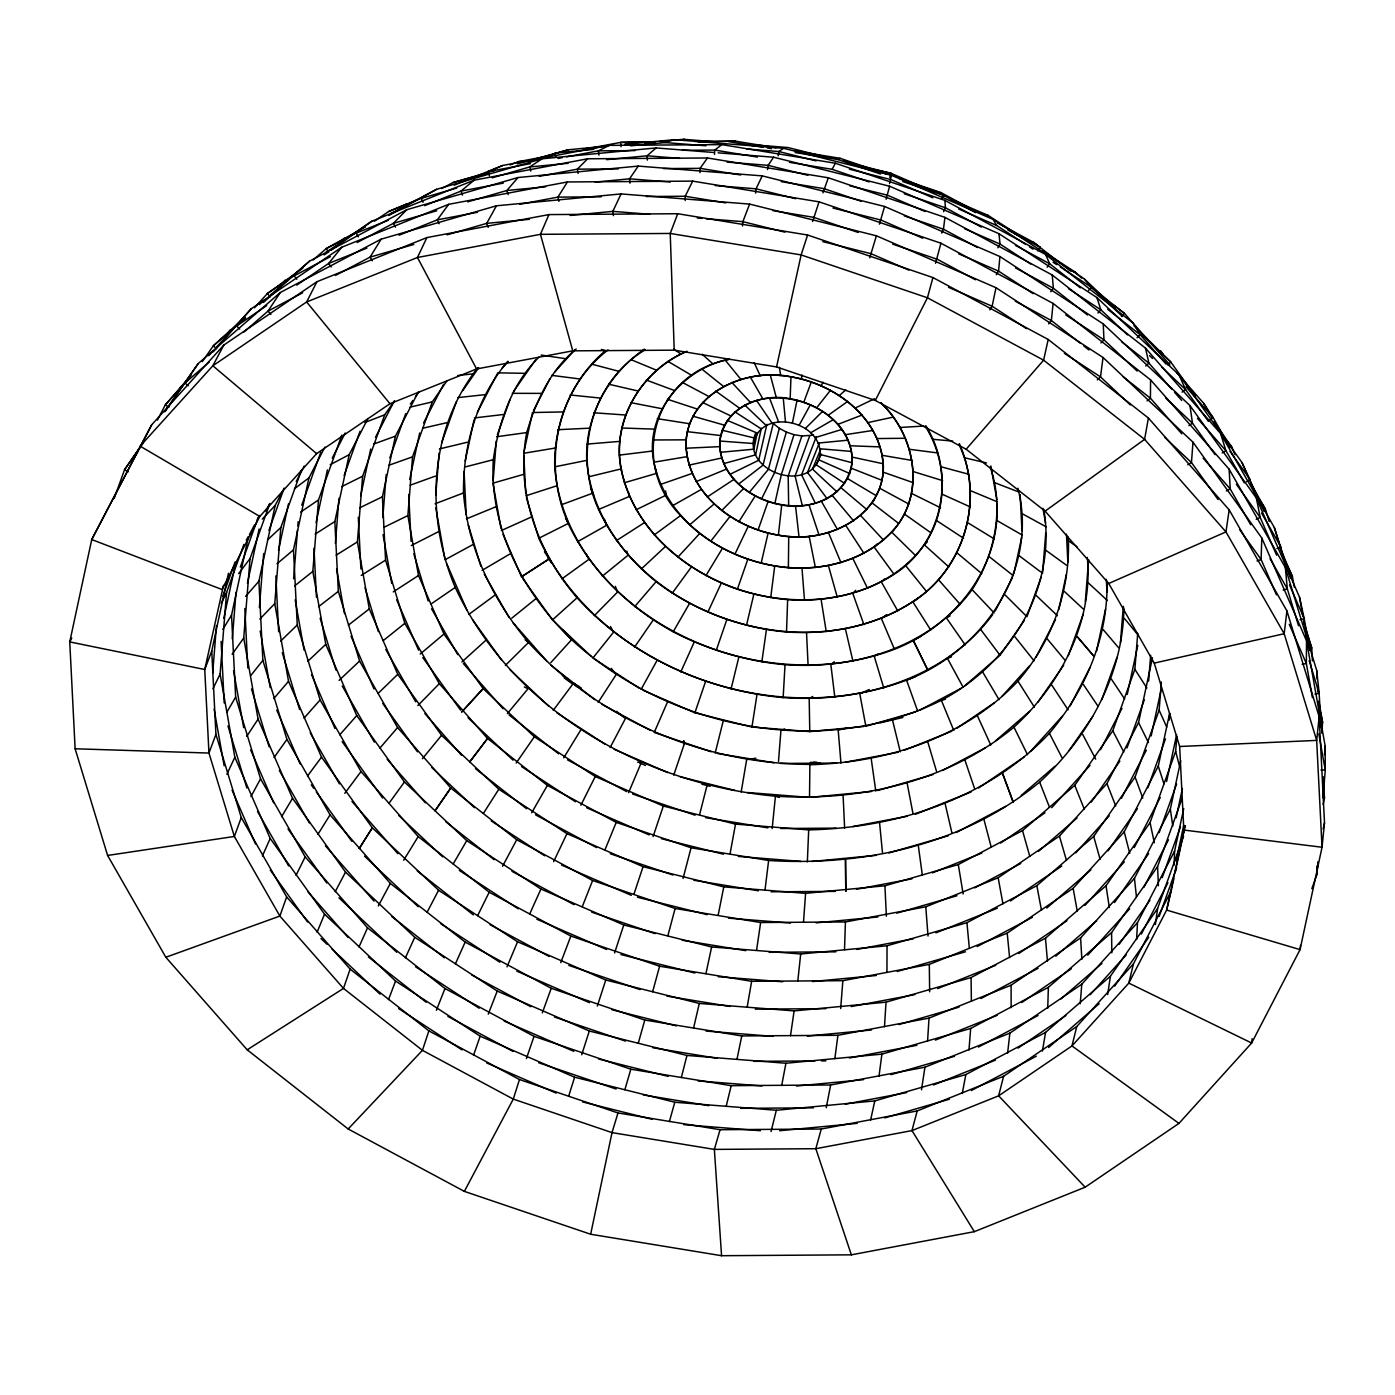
<?xml version="1.0" encoding="UTF-8"?>
<svg xmlns="http://www.w3.org/2000/svg" width="1395" height="1395" viewBox="0 0 1395 1395"><rect width="100%" height="100%" fill="white"/><g stroke="black" fill="none" stroke-linecap="round" stroke-linejoin="round"><path stroke-width="1.5" d="M1311.823 888.667L1316.95 874.438L1316.967 866.033M886.941 972.42L887.046 945.775L966.927 922.67L1036.834 885.668L1093.697 836.425L1135.077 777.05L1159.123 710.177L1161.372 682.015M164.593 411.804L198.177 363.607L280.273 292.531L381.166 239.138L496.428 205.797L621.071 193.922L749.603 204.089L876.409 235.807L995.978 287.701L1103.044 357.504L1192.969 442.18L1261.795 537.999L1306.522 640.811L1306.365 663.532L1312.399 697.622M216.068 347.634L251.152 308.853L341.705 247.246L448.667 204.333L567.399 181.96L692.67 181.123L819.039 201.839L940.945 243.218L1053.103 303.43L1150.579 379.876L1150.422 398.203L1181.774 433.845M880.663 402.632C912.714 432.903 925.147 485.722 898.711 523.456C873.688 557.651 829.223 570.642 788.384 567.73L788.716 536.412C738.687 532.75 684.247 494.266 686.166 439.844C690.176 394.75 739.594 371.105 780.642 375.586C830.653 379.248 885.11 417.733 883.192 472.155C879.181 517.249 829.746 540.894 788.716 536.412M809.519 797.417L809.885 764.617C886.4 763.013 964.346 737.659 1017.949 681.126C1051.568 642.136 1069.756 592.265 1068.43 540.737L1067.698 536.587M700.028 172.666L700.098 168.342L707.474 157.984L828.334 177.793L944.956 217.376L1052.214 274.989L1145.469 348.105L1220.608 433.531L1274.35 527.554L1290.41 577.948M1047.732 1008.323L1048.377 987.329L1111.588 932.592L1157.571 866.609L1182.123 798.306M844.516 949.646L845.422 921.956L925.774 906.802L998.157 877.751L1059.433 836.076L1106.932 783.572L1138.547 722.558L1152.462 657.777M1261.795 537.999L1261.115 559.517L1276.477 594.828M959.376 443.627C981.679 493.795 968.601 555.768 926.542 591.497C887.656 623.6 836.093 635.178 786.518 632.005L787.652 599.623C713.734 593.311 637.166 545.044 620.984 468.947C611.899 420.279 641.491 370.442 686.392 351.47M790.163 398.761C759.194 392.03 718.198 410.88 719.768 446.644C722.453 478.171 752.306 500.09 781.723 504.99C812.692 511.703 853.688 492.853 852.118 457.089C849.433 425.58 819.58 403.643 790.163 398.761L790.965 376.842C744.825 366.833 683.724 394.907 686.044 448.214C690.054 495.19 734.537 527.868 778.375 535.157C824.532 545.166 885.633 517.092 883.297 463.785C879.303 416.809 834.82 384.131 790.965 376.842M1174.084 865.196L1174.607 851.02L1183.727 808.594M807.356 861.901L808.681 829.885C897.194 828.037 987.381 798.707 1049.406 733.299C1085.083 690.717 1108.293 637.55 1106.985 581.349M714.554 154.427L714.728 150.067L721.86 144.627L835.361 163.232L944.886 200.392L1045.622 254.5L1133.193 323.169L1140.203 334.748L1165.976 364.043M1136.594 939.445L1137.5 922.618L1174.607 851.02M992.699 614.532C944.956 679.051 860.453 702.975 783.153 697.605L785.036 664.7C693.594 656.574 603.058 603.826 565.516 517.667M884.482 1026.703L886.034 1002.168L971.059 977.564L1045.465 938.19L1106.008 885.755L1150.055 822.562L1175.654 751.364L1176.839 736.56M927.57 1041.211L929.018 1018.123L1011.113 985.184L1080.602 937.911L1134.449 878.379L1170.318 809.187L1180.728 760.728M803.503 922.025L805.595 893.341L884.918 885.79L958.295 864.551L1022.518 830.583L1074.76 785.333L1112.774 730.788L1134.867 669.356L1137.727 633.347M1192.969 442.18L1191.469 462.547L1218.062 499.567M212.703 673.053L216.469 625.553M1183.57 836.285L1157.588 908.529L1110.42 976.221L1045.57 1032.387L965.863 1074.551L874.787 1100.899L776.335 1110.263L674.796 1102.242L574.618 1077.202L480.159 1036.189L395.57 981.051L324.547 914.161L270.177 838.447L234.848 757.241L220.096 674.064L226.565 592.561L243.881 544.399M232.302 638.927L236.017 592.247M1048.377 987.329L970.676 1028.446L881.902 1054.132L785.926 1063.252L686.95 1055.44L589.3 1031.01L497.23 991.06L414.768 937.3L345.524 872.102L292.531 798.306L258.092 719.14L243.724 638.056L250.036 558.61L269.531 504.38M259.365 607.627L263.672 553.519M886.034 1002.168L794.104 1010.904L699.296 1003.423L605.761 980.022L517.58 941.747L438.605 890.254L372.291 827.81L321.513 757.136L288.538 681.301L274.763 603.651L280.813 527.554L301.285 470.603M293.613 578.768L297.484 530.187M297.815 525.967L298.146 521.73M887.046 945.775L800.695 953.988L711.642 946.961L623.774 924.972L540.929 889.016L466.75 840.644L404.445 781.985L356.754 715.583L325.767 644.35L312.829 571.409L318.513 499.933L341.845 435.083M335.375 543.387L338.95 498.294M805.595 893.341L723.778 886.871L643.06 866.679L566.963 833.652L498.8 789.221L441.57 735.322L397.767 674.326L369.291 608.9L357.416 541.888L362.63 476.218L384.724 414.768L394.541 400.696M382.805 517.545L386.223 474.562M808.681 829.885L735.514 824.114L663.322 806.048L595.264 776.509L534.32 736.769L483.141 688.572L443.959 634.028L418.5 575.507L407.881 515.575L412.536 456.845L432.293 401.899L446.871 381.009M435.746 495.347L439.111 453.148M820.382 764.268C711.659 766.831 602.221 723.151 528.531 642.485C492.836 600.024 467.9 548.741 463.489 492.958C463.035 445.493 476.602 397.802 507.85 361.34M493.132 481.048L496.306 440.959M916.271 676.261C801.41 724.668 660.341 689.078 577.077 597.792C538.261 552.699 515.139 492.243 526.735 432.572C535.924 401.307 550.397 369.954 576.17 349.012M997.059 503.839C1000.075 569.038 953.378 626.25 894.439 649.268C822.492 676.47 740.71 666.845 673.192 631.795C611.899 598.228 560.023 538.871 554.722 466.837C553.71 422.441 572.246 377.086 608.063 349.918M918.015 598.176C839.86 652.912 729.393 637.759 656.103 581.663C618.892 551.688 590.329 508.948 586.754 460.367C584.923 416.024 608.22 374.017 644.42 349.099M925.984 425.928C956.133 474.596 943.072 543.196 894.09 574.322C847.881 604.227 788.663 605.936 737.38 589.231C678.807 569.055 624.454 519.829 619.415 455.101C617.34 410.479 646.251 368.524 686.915 351.366M894.457 529.036C838.325 590.521 732.828 574.077 680.603 515.54C627.959 461.919 655.127 372.674 729.48 359.335M778.497 761.408L780.921 730.561L784.705 729.01M840.679 1008.568L842.859 980.685L929.314 964.398L1007.207 933.133L1073.139 888.284L1124.23 831.804L1158.268 766.134L1169.638 713.229M915.661 555.646L891.736 532.21C926.001 495.469 916.062 435.519 881.047 402.998M930.744 630.052L912.923 601.942C963.457 569.038 985.602 499.445 958.993 444.604M968.984 1049.982L970.676 1028.446M917.736 711.276L906.558 680.185C982.411 650.977 1038.926 570.66 1017.914 488.215M1042.553 573.275L1045.727 533.186M1085.293 601.838L1088.641 559.639M1120.429 642.851L1123.324 606.319M1148.626 681.091L1150.683 655.319M1169.219 720.204L1169.725 713.856M1183.954 832.309L1184.477 825.823M1321.745 733.107L1322.6 722.314L1318.85 701.162M1324.5 754.695L1325.18 746.098L1306.522 640.811M1316.95 874.438L1317.961 861.657M1323.053 797.748L1325.25 770.057L1325.18 746.098M1080.218 1003.737L1081.788 984.225L1137.5 922.618M270.665 294.798L309.463 261.214L406.782 209.703L517.998 177.531L638.247 166.092L762.245 175.892L884.587 206.477L999.936 256.558L998.558 271.118L996.292 274.763M742.436 225.973L742.872 221.648L749.603 204.089M772.167 828.56L775.428 796.179C859.861 801.584 947.711 781.88 1013.956 727.161C1060.566 684.3 1093.471 621.926 1087.298 557.425M1053.103 303.43L1051.377 320.536L1048.656 323.902M590.66 1234.244L464.361 1191.382L348.175 1128.991L247.194 1049.807L165.831 957.266L107.607 855.449L75.121 748.766L69.75 641.909L91.739 539.551L151.706 424.777L223.845 345.036L316.927 281.72L426.887 237.586L548.915 214.586L677.708 213.731L807.6 235.023L932.924 277.553L1048.203 339.473L1148.416 418.047L1229.169 509.872L1286.922 610.923L1319.182 716.768L1324.5 822.806L1322.041 847.253L1300.053 949.611L1251.646 1043.024L1178.949 1123.393L1085.153 1187.197L974.338 1231.663L851.351 1254.837L721.564 1255.709L590.66 1234.244L612.021 1132.618L617.985 1112.966L720.064 1129.706L821.271 1129.026L917.178 1110.943L1003.598 1076.26L1076.766 1026.511L1133.455 963.84L1171.19 890.986L1173.91 878.379M1300.489 945.409L1300.053 949.611L1166.638 910.081L1128.799 983.109L1071.97 1045.936L998.628 1095.825L911.981 1130.595L815.831 1148.713L714.362 1149.393L612.021 1132.618L513.273 1099.103L422.441 1050.33L343.484 988.41L279.872 916.062L234.36 836.459L208.954 753.056L204.751 669.513L223.496 585.412M797.818 980.912L800.695 953.988M1319.182 716.768L1316.671 740.396L1322.041 847.253L1183.832 830.042L1179.647 746.499L1154.24 663.113L1108.729 583.494L1045.099 511.145L966.142 449.242L875.31 400.452L776.562 366.937L674.221 350.162L572.77 350.842L476.602 368.96L389.972 403.73L316.63 453.619L259.801 516.446L221.944 589.475L91.739 539.551L151.706 424.777M778.375 535.157L781.723 504.99M1007.591 1053.33L1009.875 1033.137L1081.788 984.225M755.567 193.068L756.055 188.813L762.245 175.892M1252.135 1038.7L1251.646 1043.024L1128.799 983.109L1133.455 963.84M624.559 144.417L674.308 139.674L783.606 148.306L891.44 175.282L889.539 183.634M1286.922 610.923L1284.185 633.714L1316.671 740.396L1179.647 746.499M765.035 889.766L768.628 860.488C865.092 866.452 963.84 844.498 1039.641 782.089C1088.292 737.257 1123.097 674.988 1123.899 607.906M770.72 597.583L774.713 566.074M944.956 217.376L943.456 229.198L941.625 233.087M767.546 169.597L768.104 165.342L773.632 157.216L889.609 186.232L998.959 233.697L1096.888 297.536L1179.124 374.976L1242.056 462.617L1264.062 511.337M834.838 1058.683L837.907 1035.299L929.018 1018.123M1103.044 357.504L1100.498 376.877L1097.342 379.876M878.989 1076.208L881.902 1054.132M1155.374 924.501L1157.588 908.529M761.844 661.875L766.43 629.563M790.512 1035.648L794.104 1010.904M1229.169 509.872L1225.961 531.896L1284.185 633.714L1154.24 663.113M778.183 155.787L778.811 151.532L783.606 148.306M756.578 950.239L760.641 922.513L845.422 921.956M921.502 1089.791L924.937 1067.21L1009.875 1033.137M1107.647 994.583L1110.42 976.221M863.697 726.481L809.78 731.608L751.94 727.039L757.014 694.414M741.181 792.011L746.656 759.612L755.863 758.217M1042.414 1051.08L1045.57 1032.387M747.179 1007.05L751.643 981.295L842.859 980.685M1148.416 418.047L1144.597 439.355L1045.099 511.145M730.091 853.653L735.514 824.114M801.236 378.969L801.968 375.046M781.688 1085.467L785.926 1063.252M962.236 1093.506L965.863 1074.551M826.224 1107.752L830.67 1084.979L924.937 1067.21M718.146 915.277L723.778 886.871M755.741 432.903C738.757 471.806 811.995 495.661 820.051 454.421C821.62 420.209 760.223 407.549 753.614 443.523L719.837 441.029C716.908 508.495 839.058 535.157 852.049 462.704C854.978 395.238 732.846 368.576 719.837 441.029M792.412 422.999L797.051 400.173M757.311 432.502L753.893 449.19L720.413 452.311M736.978 1059.346L741.774 1035.944L837.907 1035.299M995.978 287.701L992.141 306.237L989.787 309.847M761.321 428.213L755.619 454.857L723.848 463.576M705.922 973.64L711.642 946.961M71.773 638.108L69.75 641.909L204.751 669.513L211.744 651.029L228.449 573.293M223.81 618.264L235.476 563.998M830.67 1084.979L731.189 1085.659L630.836 1069.198L534.023 1036.346L444.97 988.514L367.548 927.815L305.174 856.879L260.551 778.828L235.65 697.064L231.535 615.16L248.397 536.691L246.252 540.057M247.421 583.284L259.104 528.967M741.774 1035.944L644.786 1020.041L551.234 988.288L465.163 942.078L390.338 883.401L330.057 814.854L286.934 739.42L262.87 660.393L258.895 581.244L275.181 505.408L284.144 488.111L268.904 530.536M278.494 550.397L288.486 503.839M751.643 981.295L659.626 966.212L570.851 936.08L489.192 892.225L418.204 836.564L361.009 771.522L320.1 699.941L297.257 624.96L293.473 549.857L308.94 477.91L324.948 447.01M316.055 522.637L327.389 469.941M760.641 922.513L675.128 908.494L592.631 880.489L516.725 839.738L450.759 788.001L397.592 727.562L359.579 661.038L338.34 591.358L334.835 521.556L349.203 454.665L367.984 418.448M360.625 495.922L370.704 449.05M768.628 860.488L691.066 847.776L616.224 822.37L547.381 785.402L487.535 738.478L439.32 683.655L404.829 623.321L385.578 560.11L382.404 496.794L395.43 436.147L418.186 392.239M409.659 479.549L419.668 432.991M779.212 797.382L775.428 796.179C643.636 784.182 512.383 710.264 455.223 587.417C425.039 516.045 428.84 429.451 478.032 367.513M465.163 461.135L474.021 419.982M945.409 699.226L941.363 700.325C821.045 759.979 669.077 728.661 571.601 639.695C523.142 592.945 489.349 528.356 493.289 459.705C498.817 422.354 511.337 384.166 538.941 357.19M783.153 697.605C682.573 688.433 582.413 632.04 538.784 538.278L568.34 523.421C541.957 465.023 556.117 392.379 605.482 350.616L601.35 349.413M786.518 632.005C709.166 624.96 632.127 581.575 598.577 509.471C572.857 453.828 591.654 381.515 645.153 349.796M788.384 567.73C728.696 562.621 666.88 523.648 653.819 462.216C644.298 413.722 683.009 368.367 729.341 359.16M787.652 599.623C838.221 603.25 893.306 587.155 924.292 544.8C948.164 509.82 947.868 461.571 925.181 426.155M785.036 664.7C854.281 669.635 929.698 647.629 972.106 589.632C995.332 553.885 1004.278 507.815 990.223 466.976M1013.851 573.729L1021.733 537.058M953.762 730.405L941.363 700.325C1010.451 663.863 1056.835 588.69 1043.861 509.594M1058.788 609.598L1066.303 574.618M1096.487 651.325L1105.572 609.005M1127.247 694.396L1137.779 645.397M1151.171 735.95L1161.128 689.566M1166.621 781.427L1176.613 734.886M1176.124 817.766L1182.402 788.506M1176.107 860.837L1183.727 825.352M1175.253 872.084L1185.192 825.857M1323.105 804.496L1324.448 798.219L1323.367 776.841M1323.14 829.153L1324.5 822.806M940.945 243.218L935.539 263.236M776.562 366.937L801.131 254.919L807.6 235.023M870.619 1119.993L874.787 1100.899M1048.203 339.473L1043.617 360.172L966.142 449.242M774.835 503.56L781.252 474.963L793.982 434.665L801.881 435.955L813.424 435.205M812.622 221.526L819.039 201.839M766.901 424.289L758.706 460.263L729.986 474.317M761.129 563.266L768.122 533.047M822.98 192.824L828.334 177.793M693.594 1027.993L699.296 1003.423M889.609 186.232L886.087 199.258M746.447 625.431L753.893 594.096M1184.843 825.857L1166.638 910.081L1171.19 890.986M726.185 1106.357L731.189 1085.659M731.05 689.06L738.827 657.115M771.051 1131.554L776.335 1110.263M1076.766 1026.511L1071.97 1045.936L1178.949 1123.393M715.182 753.108L723.168 721.093M699.645 814.471L707.143 784.984M681.353 1077.533L686.95 1055.44M1003.598 1076.26L998.628 1095.825L1085.153 1187.197M683.062 878.466L691.066 847.776M917.178 1110.943L911.981 1130.595L974.338 1231.663M738.583 484.1L763.03 465.163L773.248 423.539L779.352 428.317L768.383 469.365L749.237 492.452M667.874 935.696L675.128 908.494M932.924 277.553L927.431 297.78L875.31 400.452M652.651 991.706L659.626 966.212M884.587 206.477L879.443 224.142M821.271 1129.026L815.831 1148.713L851.351 1254.837M638.247 1043.321L644.786 1020.041M669.391 1121.545L674.796 1102.242M779.352 428.317L786.361 432.084L774.556 472.678L761.496 499.044M720.064 1129.706L714.362 1149.393L721.564 1255.709M624.855 1089.739L630.836 1069.198M876.409 235.807L869.73 257.813M568.619 1096.348L574.618 1077.202M211.744 651.029L215.929 734.363L241.265 817.54L286.655 896.95L350.128 969.124L428.875 1030.87L519.481 1079.538L513.273 1099.103L464.361 1191.382M581.715 1054.759L589.3 1031.01M597.322 1006.091L605.761 980.022M614.585 952.959L623.774 924.972M428.875 1030.87L422.441 1050.33L348.175 1128.991M633.923 894.212L643.06 866.679M653.087 836.599L663.322 806.048M673.733 775.149L684.265 744.006L683.724 740.902L684.265 744.006M643.078 690.281L694.884 712.775L705.556 681.545M801.881 435.955L788.192 476.096L788.663 505.827M889.766 177.409L891.143 173.346L930.831 190.574M350.128 969.124L343.484 988.41L247.194 1049.807M526.403 1058.596L534.023 1036.346M716.21 650.471L726.83 619.659M473.585 1055.108L480.159 1036.189M737.38 589.231L747.79 559.343M758.043 530.065L768.07 501.572M286.655 896.95L279.872 916.062L165.831 957.266M114.268 498.242L124.521 469.749L144.679 440.367M137.024 453.323L138.471 449.295M222.764 596.31L235.11 561.976M240.306 567.102L257.901 518.173M301.756 505.147L320.78 452.242M344.147 475.503L360.032 431.299M389.798 457.926L405.701 413.687M441.57 443L456.479 401.533M497.352 434.769L510.134 399.232M1026.929 616.712L1041.123 577.234M1068.291 655.685L1083.2 614.236M1101.841 699.575L1117.011 657.341M1126.986 747.947L1144.336 699.732M1147.893 787.739L1165.453 738.897M1159.123 832.658L1176.595 784.06M1162.175 877.682L1180.501 826.712M1159.175 916.375L1176.613 867.899M542.306 1012.892L551.234 988.288M809.71 435.903L795.08 476.044L802.352 505.74M241.265 817.54L234.36 836.459L107.607 855.449M803.816 402.161L811.315 381.934M215.929 734.363L208.954 753.056L75.121 748.766M677.708 213.731L670.228 233.453L674.221 350.162M388.507 999.622L395.57 981.051M560.755 962.672L570.851 936.08M816.354 436.513L801.602 474.823L815.343 503.299M488.267 1014.182L497.23 991.06M436.391 1010.259L444.97 988.514M582.29 906.645L592.631 880.489M819.144 443.436L807.496 472.452L827.043 498.59M605.011 849.747L616.224 822.37M317.118 932.156L324.547 914.161M820.574 449.504L812.465 469.069L836.948 491.86M507.013 966.875L517.58 941.747M821.324 454.072L816.319 464.814L844.62 483.385M628.587 792.656L641.281 762.629L637.567 762.158M548.915 214.586L540.44 234.325L572.77 350.842M667.42 702.173L654.238 732.427L711.119 751.731M262.417 856.007L270.177 838.447M359.003 946.978L367.548 927.815M941.59 199.241L943.334 195.3L940.771 192.493L899.653 178.543M455.45 963.788L465.163 942.078M529.769 913.865L540.929 889.016M680.777 671.989L694.257 641.996M405.422 957.772L414.768 937.3M943.613 211.709L945.426 207.768L944.886 200.392M707.788 612.3L721.337 583.04M226.879 774.312L234.848 757.241M426.887 237.586L417.454 257.5L306.638 301.965L212.842 365.769L140.145 446.138L259.801 516.446M621.071 193.922L612.823 211.377L613.399 215.632M553.641 861.622L566.963 833.652M734.834 554.338L748.243 526.299M212.947 688.799L220.096 674.064M692.67 181.123L685.189 196.259L685.224 200.549M477.665 915.591L489.192 892.225M296.019 875.362L305.174 856.879M221.23 603.303L226.565 592.561M580.861 805.246L595.264 776.509M316.927 281.72L306.638 301.965L389.972 403.73M157.426 420.122L165.342 404.846L191.22 375.115M178.002 392.187L180.984 386.432M249.391 534.756L254.413 525.078M257.412 519.271L259.418 515.4M265.835 511.076L269.793 503.438M296.211 481.502L304.215 466.052M332.272 458.031L345.228 433.025M375.517 437.28L394.035 401.533M423.574 422.964L443.593 384.34M477.369 412.292L497.806 372.849L524.363 373.319M533.431 410.671L549.804 379.074M995.106 611.08L1012.456 577.617M1036.049 657.097L1055.509 619.537M1070.104 705.957L1090.105 667.333M1100.533 749.673L1121.981 708.311M1121.44 798.236L1146.359 750.144M1134.24 847.619L1160.256 797.434M1143.795 887.499L1168.487 839.825M1141.302 934.127L1167.946 882.704M427.079 912.313L438.605 890.254M335.236 891.667L345.524 872.102M610.156 747.546L625.448 718.477L616.45 711.345M223.845 345.036L212.842 365.769L316.63 453.619M789.448 162.326L832.135 169.318L835.361 163.232M378.307 905.965L390.338 883.401M502.549 866.278L516.725 839.738M250.96 796.545L260.551 778.828M799.126 425.266L810.39 404.707M641.09 689.426L657.028 660.48M496.428 205.797L486.715 223.374L447.15 234.813M531.687 812.762L547.381 785.402M673.192 631.795L689.514 603.46M227.001 711.956L235.65 697.064M453.201 863.941L466.75 840.644M821.097 385.7L823.12 382.23M281.598 816.703L292.531 798.306M997.861 247.769L1000.058 244.073L998.959 233.697M705.957 575.594L722.418 548.322M222.851 629.337L231.535 615.16M563.737 757.816L580.686 730.091M403.661 860.244L418.204 836.564M381.166 239.138L370.076 257.116L335.41 275.46M317.938 834.315L330.057 814.854M567.399 181.96L557.913 197.113L558.872 201.333M738.862 521.747L755.201 495.992M483.402 813.39L498.8 789.221M598.193 702.33L616.154 674.639L611.306 668.362M246.688 736.455L258.092 719.14M280.273 292.531L267.997 311.137L243.567 332.289M1037.81 250.908L1040.217 247.333L1033.451 242.259L997.512 222.956M198.177 363.607L165.203 411.368M638.247 166.092L629.546 178.822L629.982 183.163M634.533 647.158L653.244 619.973M516.167 763.065L534.32 736.769M874.491 499.515L872.102 502.95L898.711 523.456M143.022 443.209L124.521 469.749L128.357 471.772M202.292 361.654L213.313 345.838L244.805 317.188M225.362 336.823L230.262 329.795M410.357 404.079L412.85 400.505M415.344 396.93L419.075 391.577M462.791 390.583L478.659 367.792M513.482 391.559L535.471 360.015M964.73 685.852L1000.058 655.266L1024.488 620.217M1038.072 701.912L1063.722 665.119M1069.093 750.458L1092.721 716.542M1091.274 802.125L1119.854 761.112M1108.031 850.828L1137.378 808.716M1114.518 902.548L1148.66 853.566M1119.208 944.275L1149.916 900.228M1114.64 986.143L1148.73 937.231M274.048 757.52L286.934 739.42M232.111 654.272L243.724 638.056M1047.139 267.212L1049.633 263.725L1045.622 254.5M388.909 803.398L404.445 781.985M672.216 593.206L691.379 566.963M448.667 204.333L437.298 219.852L399.057 235.197M307.493 776.073L321.513 757.136M344.792 793.319L361.009 771.522M553.205 710.421L572.77 684.143L564.295 677.97M1050.749 291.695L1053.382 288.242L1052.214 274.989M238.632 573.607L250.036 558.61M710.665 541.347L729.969 516.481M816.685 407.758L830.496 390.251M250.978 675.302L262.87 660.393M341.705 247.246L328.627 263.463L296.769 285.121M422.406 758.723L441.57 735.322M507.361 713.612L528.025 688.781L524.311 686.95M1088.536 290.509L1091.309 287.196L1084.159 278.773L993.1 219.416L891.44 175.282M877.054 544.033L874.316 547.293L894.09 574.322M251.152 308.853L213.348 351.767M273.769 698.581L288.538 681.301M517.998 177.531L506.873 190.487L467.691 201.839M634.655 606.668L656.103 581.663M379.981 747.999L397.592 727.562M245.607 596.397L258.895 581.244M304.023 718.146L320.1 699.941M339.787 734.764L356.754 715.583M1097.952 313.021L1100.864 309.795L1096.888 297.536M208.762 355.725L213.139 350.877M188.621 379.109L165.342 404.846L168.882 407.305M254.465 307.789L267.352 293.543L302.837 268.136M280.779 284.998L285.155 280.151M502.2 368.001L508.042 361.549M554.617 372.151L574.88 349.761M1001.959 696.384L1029.719 665.694M1030.417 751.486L1062.293 716.228M1051.708 807.688L1090.001 765.367M1075.789 852.816L1109.199 815.883M1084.961 905.407L1124.405 861.814M1087.751 955.139L1129.654 908.825M1090.158 994.74L1126.253 954.825M550.851 662.59L571.601 639.695L562.987 630.209M677.796 557.25L699.697 533.5M262.33 519.079L275.181 505.408M855.728 590.312L852.798 593.433L863.906 624.629M1121.44 316.508L1124.44 313.387L1169.882 364.897M259.819 619.084L274.763 603.651M1100.969 342.926L1103.968 339.822L1103.236 323.902L999.936 256.558M417.855 705.556L439.32 683.655M406.782 209.703L393.407 223.322L357.137 242.521M594.34 615.631L617.601 592.021L615.317 586.318M707.474 157.984L587.644 158.786L577.321 169.161L539.237 176.345M721.686 510.553L743.674 488.477M805.281 428.579L822.649 411.298M505.391 665.398L528.531 642.485L525.148 639.817M280.691 641.037L297.257 624.96M378.08 693.42L397.767 674.326M884.465 578.977L881.378 581.959L897.822 611.027M1137.082 337.747L1140.203 334.748L1107.735 309.289M309.463 261.214L263.411 302.453M927.448 541.801L924.292 544.8L948.792 566.893M339.072 680.394L359.579 661.038M307.824 661.282L325.767 644.35M908.72 562.551L905.564 565.516L926.542 591.497M641.316 568.968L665.345 546.544M267.491 539.935L280.813 527.554M461.919 661.945L485.582 640.532M591.358 656.539L552.455 619.921L577.077 597.792L574.74 594.218M839.389 395.517L845.788 389.85M1145.679 366.031L1148.922 363.153L1145.469 348.105M713.787 152.491L656.086 147.94L647.088 155.787L606.563 159.64M259.348 304.598L264.196 300.396M245.625 317.851L213.313 345.838L216.521 348.698M313.09 260.011L326.238 248.606L365.542 226.914M339.508 242.346L344.408 238.109M209.355 361.898L184.925 383.05L188.36 385.683M995.611 740.78L1029.562 711.38M1021.262 795.412L1054.864 766.308M1038.421 851.438L1077.01 818.011M1046.773 908.058L1090.89 869.852M1055.788 956.168L1096.592 920.84M1060.845 999.012L1101.963 963.404M1048.587 1047.505L1099.173 1003.685M689.636 524.869L714.083 504.014M276.96 563.807L293.473 549.857M420.244 654.011L443.959 634.028M1167.476 364.845L1170.806 362.055L1134.083 325.802M587.644 158.786L474.091 180.182L460.96 191.098L424.655 205.658M602.291 576.205L628.029 555.245L626.843 551.06M511.791 618.177L535.68 598.873M383.189 640.654L404.829 623.321M1147.074 400.888L1150.422 398.203L1123.097 376.772M294.607 585.9L312.829 571.409M348.384 625.152L369.291 608.9M886.488 614.672L881.431 618.613L894.439 649.268M318.635 606.633L338.34 591.358M1182.071 392.134L1185.523 389.501L1179.124 374.976M474.091 180.182L371.767 221.247L331.26 250.071M294.432 488.738L308.94 477.91M468.79 614.445L494.667 595.334M654.168 534.982L680.603 515.54M834.332 661.823L830.827 664.386L834.82 697.256M561.958 578.803L588.882 559.36L586.179 553.675M828.211 415.274L847.672 401.446M431.142 603.93L455.223 587.417M1188.889 425.615L1192.463 423.173L1189.97 405.579L1103.236 323.902M325.82 252.495L371.767 221.247M295.757 274.222L267.352 293.543L270.229 296.786M324.163 254.901L327.703 252.495M374.296 221.264L388.63 211.517L406.608 204.036L401.307 207.646M266.707 305.575L236.627 326.029L239.731 329.08M957.249 728.033L993.798 703.167M978.645 787.931L1024.017 757.067M1000.599 843.051L1044.96 812.866M1010.399 900.996L1061.752 866.068M1018.734 953.57L1066.948 920.77M1021.768 1002.499L1071.343 968.758M1018.001 1048.116L1065.867 1015.56M300.605 512.07L318.513 499.933M1209.639 420.139L1213.197 417.75L1203.745 403.399L1176.927 372.918M656.086 147.94L542.097 158.786L529.769 166.947L492.191 177.828M707.265 496.969L733.997 479.357M393.233 591.899L418.5 575.507M503.037 534.39L521.486 576.798L549.142 558.889L544.416 551.775M521.486 576.798L549.142 558.889M616.398 540.632L644.368 522.689M315.13 534.145L334.835 521.556M361.235 575.403L385.578 560.11M336.125 555.175L357.416 541.888M795.185 152.543L837.994 159.553L840.034 158.298L887.325 174.358M1187.755 464.797L1191.469 462.547L1164.808 437.437M877.786 654.063L874.229 656.208L883.767 688.014M1222.177 452.922L1225.926 450.707L1220.608 433.531M482.112 570.346L509.995 553.937M542.097 158.786L436.67 189.284L388.926 215.44M950.152 615.84L946.455 618.002L965.218 644.926M810.635 432.781L833.321 419.651M812.762 696.471L809.187 698.546L809.78 731.608M913.341 640.514L927.884 670.332L913.341 640.514L920.717 636.312M577.53 541.713L606.546 525.322L604.506 519.254M672.704 505.618L701.284 489.453M445.005 559.761L472.661 544.747M390.53 213.697L436.67 189.284M358.532 231.518L326.238 248.606L328.714 252.164M441.657 188.569L453.061 182.536L494.65 170.504M330.388 256.663L294.101 275.861L296.821 279.244M302.663 292.776L267.997 311.137L270.892 314.293M330.197 464.727L349.203 454.665M919.619 710.264L961.225 688.241M942.846 770.319L985.009 748.016M956.116 832.571L1005.655 806.362M974.687 887.865L1020.774 863.488M977.163 946.542L1032.352 917.335M980.947 998.524L1038.107 968.269M978.436 1047.052L1038.054 1015.508M971.373 1090.541L1036.328 1056.189M1226.362 490.935L1230.233 488.947L1229.134 469.208L1150.579 379.876M1246.485 481.693L1250.321 479.723L1229.989 451.422M411.281 545.55L438.274 531.791M721.86 144.627L609.336 145.376L598.333 150.852L566.51 156.85M341.705 486.611L362.63 476.218M383.799 527.38L407.881 515.575M636.068 509.803L666.008 495.19L665.659 490.97M359.77 507.78L382.404 496.794M855.274 407.985L874.508 398.743M501.363 530.536L530.989 517.179M1108.729 583.494L1225.961 531.896L1144.597 439.355L1043.617 360.172L927.431 297.78L801.131 254.919L670.228 233.453L540.44 234.325L417.454 257.5L476.602 368.96M1256.215 519.236L1260.208 517.493L1256.372 498.032L1189.97 405.579M869.294 689.566L859.773 693.733L865.859 726.272L915.643 711.868M951.512 656.818L947.501 658.527L963.125 687.247M598.577 509.471L629.372 496.446L628.465 492.278M489.401 175.77L488.023 171.637L502.688 165.482L609.336 145.376M696.21 481.589L726.586 469.051M466.436 518.87L495.661 506.856M388.63 211.517L424.621 196.8M454.229 185.204L502.688 165.482M510.012 164.941L518.051 161.715L552.228 155.281M388.368 220.218L356.109 233.174L358.375 236.836M366.868 248.118L328.627 263.463L331.138 266.986M904.256 750.266L951.791 731.207M915.277 814.331L971.164 791.907M932.435 872.869L981.853 853.042M935.958 932.854L997.373 908.197M937.667 988.584L995.768 965.27M935.417 1040.095L997.181 1015.316M933.482 1084.979L995.385 1060.148M364.915 422.493L384.724 414.768M837.889 424.376L862.093 415.03M435.083 503.787L463.489 492.958M865.022 167.487L891.143 173.346L851.159 163.337M1276.948 548.566L1280.994 547.049L1261.568 513.046M561.435 504.728L592.579 493.237L590.503 487.273M1257.017 560.999L1261.115 559.517L1239.58 529.542M373.598 444.081L395.43 436.147M410.235 485.198L435.484 476.061M388.874 465.267L412.536 456.845M660.585 484.414L692.129 473.446M525.845 495.818L556.884 485.774M630.592 145.847L665.171 142.569L674.308 139.674M814.959 437.699L841.9 429.416M1283.191 590.05L1287.306 588.812L1285.336 567.503L1229.134 469.208M624.315 482.775L656.522 473.376L656.068 469.226M517.528 163.878L568.323 149.771L607.261 146.056M486.994 173.294L453.061 182.536M530.78 160.634L568.323 149.771M456.706 188.081L421.238 198.352L423.051 202.24M436.74 210.784L393.407 223.322L395.483 227.123M413.809 244.456L370.076 257.116L372.343 260.76M877.839 790.512L933.011 774.556M888.807 852.955L948.216 835.779M896.758 913.167L956.935 895.764M897.264 971.478L965.427 951.774M898.868 1024.558L958.993 1007.155M891.004 1074.656L954.476 1056.294M884.744 1117.901L949.332 1099.225M523.404 474.439L492.958 483.158L500.997 528.478M465.947 466.767L493.289 459.705M846.067 728.155L838.186 730.178L840.958 763.048M588.638 476.811L620.984 468.947M1300 619.711L1304.22 618.683L1299.53 597.217L1256.372 498.032M439.442 448.928L467.517 442.198M880.14 722.872L902.896 717.466M409.921 407.166L432.293 401.899M422.598 428.282L446.941 422.668M868.074 422.545L893.358 417.07M689.043 465.11L721.773 457.978M554.722 466.837L586.754 460.367M588.55 148.428L620.601 142.395L655.842 141.715M625.71 143.092L632.109 141.889M488.023 171.637L530.449 163.651M558.017 158.455L562.272 157.652M503.264 183.129L460.96 191.098L462.53 195.108M477.508 212.267L437.298 219.852L439.094 223.758M519.829 204.298L557.913 197.113L601.053 196.834M845.196 762.245L898.188 752.254M852.938 826.503L907.046 816.302M856.443 889.295L911.894 878.85M856.983 949.42L913.394 938.783M851.264 1006.562L914.824 994.6M849.346 1058.02L916.881 1045.291M845.283 1104.16L906.68 1092.581M1302.093 664.247L1306.365 663.532L1289.276 624.28M554.983 448.074L523.7 453.288L532.471 412.536L562.743 411.943M653.819 462.216L687.003 456.653L686.985 452.433M845.3 434.699L873.13 430.41M496.655 436.74L526.735 432.572M619.415 455.101L652.546 451.038M474.457 417.925L503.002 414.542M1314.91 693.943L1319.182 693.437L1316.706 670.472L1285.336 567.503M457.839 375.499L472.19 373.947M457.909 397.592L484.588 394.715M818.045 443.087L848.055 440.175M586.423 148.515L597.2 147.504M644.647 142.987L655.441 141.959M659.748 141.54L668.379 140.721M674.849 140.11L683.463 139.291L713.333 141.645M593.869 149.352L554.966 153.049L555.89 157.286M568.166 163.302L529.769 166.947L530.867 171.132M545.619 186.808L506.873 190.487L508.164 194.602M595.124 182.1L629.546 178.822L670.297 182.048M529.455 219.294L486.715 223.374L488.198 227.385M570.067 215.44L612.823 211.377L649.669 214.272M811.663 797.208L871.526 791.506M811.663 861.5L876.217 855.344M816.127 922.862L877.856 916.986M812.5 981.557L876.304 975.489M807.321 1036.084L871.509 1029.981M796.458 1086.042L863.557 1079.643M779.683 1130.735L857.227 1123.359M518.051 161.715L522.044 161.384M526.037 161.053L530.03 160.704M586.981 444.098L619.607 441.395M698.529 141.871L735.636 141.191L776.108 147.818M900.054 427.48L923.821 426.05M557.669 429.712L589.318 428.178M686.044 448.214L719.768 446.644M877.228 438.553L905.477 438.274M694.658 141.453L735.636 141.191M655.249 142.168L620.601 142.395L621.071 146.684M634.969 150.608L598.333 150.852L598.943 155.124M682.399 150.294L714.728 150.067L757.433 157.077M618.247 168.9L577.321 169.161L578.105 173.416M663.479 168.586L700.098 168.342L740.675 174.985M646.356 196.521L685.189 196.259L725.853 202.92M810.321 762.402L816.72 762.367M780.503 763.449L836.634 763.082M780.694 828.508L836.093 828.124M771.173 891.806L835.117 891.388M769.168 952.297L835.849 951.843M755.34 1009.143L825.753 1008.672M753.98 1061.351L814.959 1060.932M821.498 1060.897L825.857 1060.863M740.658 1108.327L813.39 1107.839M652.703 439.966L686.166 439.844M512.261 393.32L540.824 393.39M1320.925 770.04L1325.25 770.057L1318.833 733.84M621.56 427.986L654.29 429.137M850.113 445.772L880.315 446.906M593.729 412.763L625.274 414.995M753.875 144.853L788.001 147.539L825.892 157.025M665.171 142.569L705.905 145.777M746.639 149.003L778.811 151.532L816.18 160.896M718.059 152.84L773.632 157.216M679.505 158.35L647.088 155.787L647.385 160.111M727.039 162.099L768.104 165.342L807.897 175.299M715.321 185.605L756.055 188.813L795.586 198.7M697.343 218.038L701.685 218.387M706.01 218.736L742.872 221.648L784.932 232.163M813.616 762.35L820.068 762.856M747.581 792.517L807.391 797.242M738.339 856.443L800.887 861.395M728.452 918.154L790.512 923.054M718.338 976.709L782.612 981.784M706.062 1031.062L772.952 1036.346M697.936 1080.898L762.071 1085.955M683.759 1124.666L760.414 1130.717M819.772 448.754L851.473 451.422M932.68 439.285L952.733 441.064M570.154 394.977L600.146 398.046M687.369 431.665L720.64 435.536M551.74 375.36L579.832 378.969M909.557 449.295L937.736 452.956M541.12 355.062L565.062 358.62M657.289 418.657L689.618 423.749M795.289 150.974L840.034 158.298M814.017 154.95L818.237 155.647M822.457 156.345L826.677 157.025M830.914 157.722L835.134 158.42M728.835 141.662L763.082 147.277M767.372 147.975L771.644 148.69M781.252 181.646L823.957 188.639L861.046 201.229M772.917 210.645L813.564 217.306L858.239 232.477M717.292 753.457L774.138 762.769M705.539 817.644L767.878 827.863M693.803 880.228L758.322 890.795M682.138 940.23L745.68 950.64M666.845 996.082L729.969 1006.44M652.738 1047.715L717.204 1058.299M643.269 1094.918L708.782 1105.66M882.337 455.345L912.243 460.472M630.697 402.614L661.666 408.648M852.118 457.089L883.297 463.785M683.463 139.291L687.125 140.128M608.534 384.166L637.759 390.931M964.747 457.822L986.544 462.966M722.174 430.235L754.782 438.1M798.271 150.799L810.774 153.921M849.398 169.196L890.934 179.589L932.819 197.759M849.799 185.779L887.499 195.213L925.024 211.499M833.042 208.064L880.89 220.026L922.775 238.214M822.806 241.631L871.178 253.733L908.86 270.089M694.884 712.775L751.94 727.039M680.062 776.736L734.851 790.424M701.859 784.217L710.125 786.292M661.369 838.674L723.499 854.211M637.498 897.247L707.195 914.667M620.932 954.546L694.919 973.047M611.899 1009.736L676.453 1025.883M598.594 1058.979L668.188 1076.382M582.709 1101.945L652.04 1119.278M820.051 454.421L852.049 462.704M591.637 364.13L618.787 371.297M941.067 466.784L968.705 474.248M984.469 214.429L988.392 215.545L1022.849 238.022M692.931 416.181L724.389 425.144M913.516 471.649L942.636 480.63M667.368 399.232L697.238 409.049M843.504 160.146L865.929 167.749M906.68 181.594L937.248 191.952L944.903 196.067M837.994 159.553L880.541 173.991M902.809 181.559L943.334 195.3L975.628 212.65M832.135 169.318L869.207 181.908M904.222 193.783L945.426 207.768L981.417 227.106M904.309 215.911L943.456 229.198L977.564 247.525M892.765 244.177L937.44 259.348L975.419 279.75M786.361 432.084L793.982 434.665M632.615 794.017L695.076 815.203M610.278 853.757L672.948 875.031M591.707 912.138L655.057 933.639M568.881 965.427L639.939 989.543M554.478 1017.025L625.518 1041.123M538.644 1062.746L616.102 1089.024M519.481 1079.538L617.985 1112.966M883.192 472.155L913.359 482.705M646.391 380.085L674.326 390.478M995.053 482.827L1018.106 491.737M851.246 468.197L881.989 480.333M630.784 359.561L656.487 370.198M970.571 490.691L997.216 501.781M727.283 420.366L757.345 433.147M954.651 200.915L988.392 215.545M890.062 173.747L919.567 186.564M964.799 206.198L982.499 213.871M958.731 209.023L996.64 225.467L1025.761 244.456M964.52 228.641L1000.058 244.073L1030.661 264.021M958.679 253.803L998.558 271.118L1033.085 293.63M948.513 287.3L992.141 306.237L1026.458 328.61M614.131 749.272L667.769 772.568M639.625 762.908L645.466 765.454M586.702 807.792L649.181 834.908M561.592 865.074L631.29 895.328M536.866 919.235L606.616 949.507M516.83 971.147L589.475 1002.674M504.17 1021.088L573.764 1051.307M486.803 1063.007L556.134 1093.105M1068.692 269.34L1075.475 272.321L1081.7 278.18M818.882 459.862L849.729 473.515M942.445 494.336L970.345 506.96M702.505 402.44L730.806 415.919M911.772 493.534L940.492 507.745M682.486 382.492L708.677 396.407M940.771 192.493L976.709 211.796M1013.851 233.105L1017.687 235.162M1007.922 230.001L1040.217 247.333M1015.525 245.415L1049.633 263.725L1080.393 287.858M1015.473 267.875L1053.382 288.242L1087.507 314.991M1015.298 301.163L1051.377 320.536L1080.41 343.292M601.925 704.336L650.506 730.422M567.538 759.874L626.686 791.628M535.506 814.802L596.572 847.602M511.948 871.317L573.973 904.623M490.081 924.711L549.299 956.517M471.737 974.983L530.867 1006.737M447.882 1016.414L512.994 1051.394M879.722 488.25L908.773 504.014M1022.465 513.848L1046.233 526.857M996.954 520.544L1022.169 535.017M667.961 361.392L691.746 375.394M847.515 478.59L876.426 495.818M968.025 522.881L994.269 538.906M673.628 349.186L680.673 353.755M734.956 411.874L761.199 428.875M1042.815 251.03L1075.475 272.321M1029.405 246.828L1033.05 249.199M1053.068 262.26L1056.712 264.631M1060.357 267.003L1091.309 287.196M1068.465 288.66L1100.864 309.795L1127.526 334.887M1065.797 314.939L1103.968 339.822L1137.152 371.07M1064.385 353.336L1100.498 376.877L1130.299 404.934M639.311 688.258L592.91 658.004L613.573 632.144L610.487 626.547M563.284 676.261L570.45 680.934M574.042 683.271L581.192 687.944M556.762 712.74L604.82 744.076M521.556 766.587L575.455 801.741M491.232 820.923L544.713 855.798M459.286 870.393L518.19 908.79M440.506 923.525L499.828 962.201M415.501 966.735L479.183 1008.254M398.656 1008.568L462.059 1049.912M936.777 520.719L963.614 538.296M904.413 514.023L931.354 533.117M1068.43 540.737L1076.992 546.857M715.67 391.036L739.646 408.282M1045.901 550.31L1066.373 565.149M1019.135 555.716L1040.879 572.02M1113.995 305.418L1124.44 313.387L1090.75 286.969M1033.451 242.259L1070.54 271.118M1121.632 341.758L1148.922 363.153L1171.748 389.1M1083.828 345.977L1088.937 349.988M551.147 665.432L594.828 699.697M562.237 675.023L577.582 687.072M509.07 714.955L558.61 753.806M475.468 768.662L526.578 808.751M445.633 821.638L494.179 859.704M417.262 870.898L473.323 914.876M391.856 916.585L444.395 957.79M368.367 956.9L426.19 1002.255M989.194 556.657L1013.415 575.751M702.016 369.222L723.43 386.363M957.179 553.013L981.784 573.641M841.08 487.814L866.836 509.576M702.278 354.313L713.159 364.06M1088.588 583.145L1107.403 600.53M1064.402 591.48L1083.061 608.83M1084.159 278.773L1115.355 308.155M1089.478 285.504L1122.487 316.543M1141.18 334.155L1170.806 362.055L1188.557 386.764M1149.463 355.551L1152.601 358.498M1162 367.356L1185.523 389.501L1208.384 421.342M1165.592 397.871L1192.463 423.173L1215.045 454.613M510.029 669.757L548.584 706.062M468.04 717.762L513.046 760.153M431.875 767.616L474.422 807.688M398.708 815.412L442.721 856.861M364.531 856.146L418.221 906.715M338.985 897.857L396.773 952.279M320.955 938.539L327.18 944.398M331.836 948.792L380.015 994.164M1036.189 595.491L1057.462 615.77M744.86 405.143L766.186 425.492M1005.045 594.898L1025.465 615.265M972.106 589.632L994.147 612.946M860.68 515.592L883.576 540.179M731.869 382.457L750.51 402.527M1186.012 386.833L1213.197 417.75L1230.25 447.568M1174.59 392.344L1181.722 400.452M1197.416 418.291L1225.926 450.707L1244.288 482.827M1203.153 458.153L1230.233 488.947L1250.687 524.747M938.539 579.762L960.283 604.471M512.994 622.658L546.648 660.934M463.349 663.567L503.089 708.765M424.9 713.577L461.588 755.288M387.13 759.246L425.405 802.788M351.976 801.48L397.924 853.723M325.419 845.823L374.017 901.083M307.999 891.876L348.122 937.492M1226.1 440.332L1231.646 446.784L1235.098 454.683M1103.149 629.581L1118.511 647.646M832.24 495.469L853.67 520.98M1047.314 638.98L1064.821 659.992M1124.422 618.456L1138.233 635.196M725.086 359.962L740.867 379.37M1014.845 636.713L1034.096 660.846M980.824 629.668L1000.058 655.266M1213.912 422.057L1216.44 425.597M1218.968 429.119L1231.646 446.784M1160.623 350.773L1163.099 354.243M1236.371 484.309L1260.208 517.493L1276.599 555.193M522.724 578.524L552.455 619.921M472.574 619.711L501.607 660.131M422.772 657.533L460.577 710.16M382.771 703.516L417.454 751.818M342.176 741.652L382.648 798.01M311.294 784.862L313.823 788.402M316.369 791.924L351.871 841.359M288.015 828.996L326.796 883M270.264 870.079L307.58 922.025M756.543 400.452L772.063 423.138M1083.392 684.526L1097.743 705.835M1111.379 679.121L1124.666 698.982M547.712 557.459L551.269 562.795M1051.865 685.241L1068.099 709.828M845.911 525.636L864.046 553.466M1134.867 669.356L1146.864 687.979M1257.575 496.916L1265.404 509.088L1269.206 521.556M1017.949 681.126L1034.41 707.178M982.76 672.163L999.029 699.627M993.1 219.416L996.64 225.467M750.353 377.121L762.925 398.935M1250.495 482.984L1265.404 509.088M1203.745 403.399L1212.342 418.43M1214.487 422.179L1217.713 427.829M1219.858 431.578L1222.003 435.345M1192.306 390.548L1195.532 396.215M1270.078 558.663L1287.306 588.812L1298.553 625.745M484.274 574.112L509.123 617.584M431.526 608.778L457.734 654.621M385.787 649.477L415.71 701.824M342.281 685.991L374.348 742.105M310.248 732.881L339.403 783.868M279.314 770.424L309.341 822.945M257.534 811.471L288.66 865.929M821.376 501.206L837.488 529.542M1082.712 734.467L1095.668 759.089M1112.774 730.788L1123.812 752.044M1049.406 733.299L1061.909 757.52M1138.547 722.558L1148.451 742.558M1013.956 727.161L1027.505 754.695M852.903 558.628L867.568 588.359M566.056 518.277L567.974 522.183M1283.818 558.436L1292.415 576.519L1294.298 587.051M754.154 362.63L760.223 375.726M977.564 716.106L990.764 744.982M1159.123 710.177L1166.691 727.022M1279.529 546.892L1292.415 576.519M1242.056 462.617L1258.255 499.828M1289.555 584.958L1304.22 618.683L1309.853 650.401M446.714 563.667L467.098 610.539M396.616 599.676L418.57 650.14M351.034 636.19L374.017 689.008M311.521 674.639L334.922 728.399M276.768 710.107L300.152 763.867M250.664 749.952L273.682 802.857M232.076 790.163L255.494 843.992M828.473 532.628L840.993 562.726M1074.76 785.333L1084.264 809.065M1106.932 783.572L1115.669 805.822M1039.641 782.089L1049.528 807.321M769.534 398.011L778.584 421.9M1135.077 777.05L1142.784 798.045M590.748 486.907L593.59 495.103M965.044 760.432L974.477 788.314M1305.022 628.046L1311.753 647.977L1312.399 660.881M808.978 504.798L818.987 534.895M1158.268 766.134L1163.988 783.85M1303.593 621.211L1311.753 647.977M1274.35 527.554L1283.104 556.291M1284.342 560.389L1286.225 566.544M1309.19 660.602L1319.182 693.437L1320.908 727.649M526.456 497.841L538.784 538.278M468.319 525.043L480.856 566.213M413.792 553.763L428.178 601.001M365.037 587.888L378.341 631.586M320.135 618.264L335.916 670.036M282.278 652.651L299.594 709.497M251.484 688.938L269.113 746.778M227.978 725.993L246.863 787.983M927.919 742.367L936.498 771.295M1059.433 836.076L1066.477 860.436M1022.518 830.583L1029.806 856.408M828.438 565.707L837.262 597.13M1093.697 836.425L1100.114 859.285M770.354 375.22L776.335 397.662M984.05 819.894L991.182 846.992M1175.654 751.364L1179.368 765.733M1124.23 831.804L1129.741 853.391M892.469 719.942L900.298 751.87M845.44 629.023L852.955 661.265M945.235 804.148L951.843 832.553M620.566 466.104L621.507 470.272M1318.798 704.667L1322.6 722.314M1150.055 822.562L1154.328 842.789M809.135 536.273L815.395 567.538M907.238 783.624L912.871 813.023M1036.834 885.668L1041.472 910.255M998.157 877.751L1002.953 903.821M1073.139 888.284L1077.289 911.371M1299.53 597.217L1302.895 616.259M1303.645 620.496L1304.395 624.733M1306.278 635.3L1307.028 639.538M1042.954 508.321L1045.5 522.741M990.868 466L996.85 499.672M435.815 507.919L444.639 557.686M383.084 534.651L391.733 583.424M336.596 569.02L344.513 613.66M295.182 599.798L304.093 650.105M260.185 631.081L270.212 687.595M233.575 670.664L243.672 727.632M214.115 709.218L224.142 765.733M958.295 864.551L963.16 893.968M821.097 599.397L826.258 631.726M1106.008 885.755L1109.339 907.552M1170.318 809.187L1172.811 826.067M779.456 367.338L780.642 375.586M871.212 758.775L875.798 791.104M918.398 846.242L922.287 874.804M795.551 506.089L799.004 536.796M1134.449 878.379L1136.437 896.758M1323.157 785.926L1324.448 798.219M1007.207 933.133L1009.596 957.598M879.617 823.137L882.46 852.624M966.927 922.653L969.351 948.426M783.24 397.906L785.472 421.848M1045.465 938.19L1047.453 961.138M925.774 906.802L928.024 936.028M801.986 568.218L804.496 600.251M1080.602 937.911L1081.857 959.376M358.306 517.301L360.904 568.951M221.107 641.369L224.194 702.94M1316.706 670.472L1317.124 679.069M1317.56 687.665L1317.769 691.955M1106.322 579.221L1106.967 592.003M1066.46 534.163L1067.855 562.08M1020.146 494.615L1021.96 530.763M523.822 455.415L525.741 493.69M464.064 471.615L466.209 514.581M408.718 494.423L411.072 541.295M313.98 548.113L316.456 597.217M275.844 575.943L278.651 631.761M244.822 608.534L247.804 667.996M884.918 885.79L886.383 916.184M843.103 795.708L844.62 828.072M806.537 632.72L808.106 665.537M1157.571 866.609L1158.408 885.755M971.059 977.564L971.391 1001.401M929.314 964.398L929.645 991.793M1111.588 932.592L1111.815 952.82M1011.113 985.184L1011.131 1007.678M372.291 827.81L359.282 848.474L372.291 827.81M450.759 788.001L435.118 810.704L450.759 788.001M487.535 738.478L469.906 761.67L487.535 738.478M483.141 688.572L461.832 711.921L483.141 688.572M1093.732 656.051L1077.114 636.538L1093.732 656.051M1013.276 802.334L1002.674 773.754L1013.276 802.334M845.788 891.3L845.51 859.965L845.788 891.3"/></g></svg>
